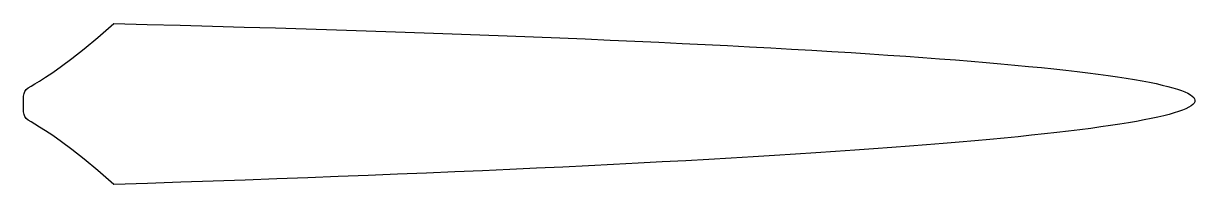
# Model space of a CAD drawing. Extents: x 563 to 1083, y 582 to 653.
import ezdxf

# ---------------------------------------------------------------- set-up
doc = ezdxf.new("R2010")
doc.units = 0
doc.layers.add('Milimeterpapier', color=7, linetype='CONTINUOUS')

msp = doc.modelspace()

# ---------------------------------------------------------------- linework, layer by layer
at = {"layer": 'Milimeterpapier', "color": 1}
msp.add_lwpolyline([(603.470256, 653.115288), (603.470256, 653.115288)], dxfattribs=at)
for points in [[(563.470256, 617.50284), (563.470256, 629.373656), (563.47016, 617.49724), (603.470256, 653.115288)], [(603.470256, 653.115288), (920.98744, 645.046208), (1081.17576, 632.375576), (1081.89072, 619.154424)], [(1081.89072, 619.154424), (1082.6056, 605.933264), (923.84704, 592.161584), (603.470256, 581.890392)], [(603.470256, 581.890392), (563.46088, 617.501856), (563.470256, 605.632024), (563.470256, 617.50284)]]:
    msp.add_open_spline(points, degree=3, dxfattribs=at)

doc.saveas('drawing.dxf')
